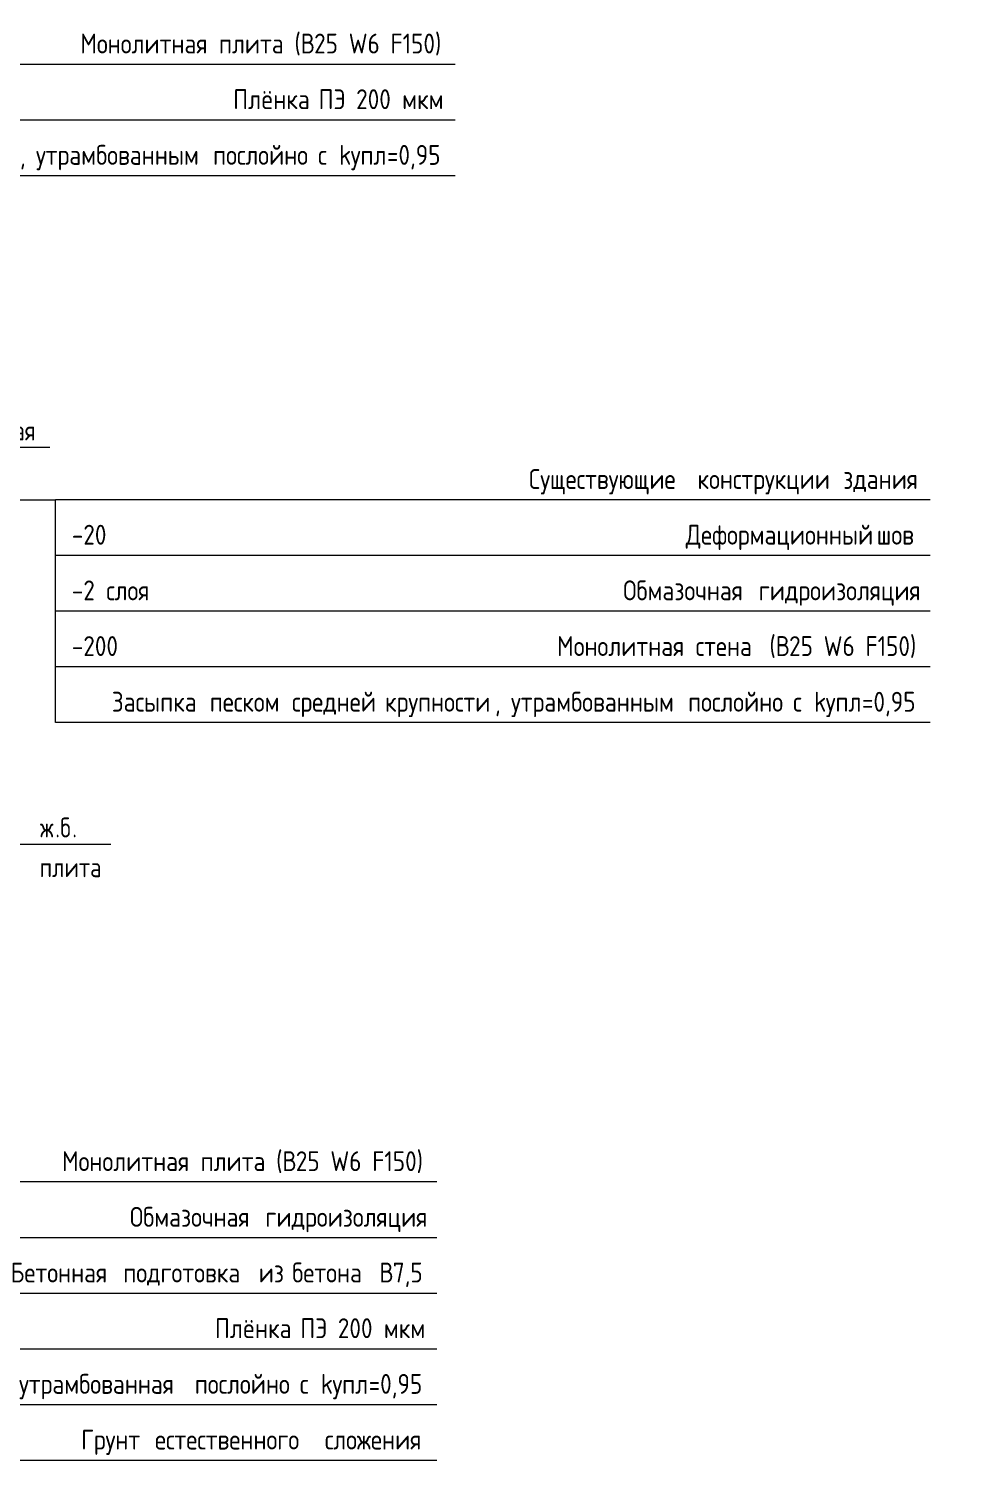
# Model space of a CAD drawing. Header units: millimetres. Extents: x -24808 to 10587, y -3433 to 75724.
# Drawn here: x -3846 to -935, y -3433 to 1067 of the extents above; entities that cross this region are included whole.
import ezdxf

# ---------------------------------------------------------------- set-up
doc = ezdxf.new("R2010")
doc.units = ezdxf.units.MM
doc.layers.add('AA_Vinoska', color=5, linetype='Continuous', lineweight=9)
doc.styles.add('GOST Common', font='GOST_Common.ttf', dxfattribs={"width": 0.85, "height": 62.5})
doc.styles.add('ISOCPEUR_3', font='isocpeur.ttf', dxfattribs={"width": 0.85, "height": 62.5})

# ---------------------------------------------------------------- blocks, each defined once
blk = doc.blocks.new('010_Текст с выноской - Текст 2 строки-3854856-Сечение 0')
at = {"layer": 'AA_Vinoska'}
blk.add_line((-20372.5, -1496.9), (-21122.5, -1496.9), dxfattribs=at)
blk = doc.blocks.new('010_Текст с выноской - Текст 2 строки-3693603-Сечение 0')
at = {"layer": 'AA_Vinoska'}
blk.add_line((-20564.2, -249.3), (-21014.2, -249.3), dxfattribs=at)
blk = doc.blocks.new('010_Флажок - Низ Фунд плита-3855273-Сечение 0')
at = {"layer": 'AA_Vinoska'}
for p, q in [((-22473.1, -1858), (-22535.6, -1966.2)), ((-22473.1, -1858), (-22410.6, -1966.2)), ((-22473.1, -1858), (-22473.1, -2558)), ((-22473.1, -2733), (-22473.1, -2558)), ((-19348.1, -2558), (-22473.1, -2558)), ((-19348.1, -2733), (-22473.1, -2733)), ((-22473.1, -2908), (-22473.1, -2733)), ((-22473.1, -3083), (-22473.1, -2908)), ((-19348.1, -2908), (-22473.1, -2908)), ((-22473.1, -3258), (-22473.1, -3083)), ((-19348.1, -3083), (-22473.1, -3083)), ((-22473.1, -3433), (-22473.1, -3258)), ((-19348.1, -3258), (-22473.1, -3258)), ((-19348.1, -3433), (-22473.1, -3433))]:
    blk.add_line(p, q, dxfattribs=at)
blk = doc.blocks.new('010_Флажок - Верх ПП-3855279-Сечение 0')
at = {"layer": 'AA_Vinoska'}
for p, q in [((-22415.6, 780), (-22415.6, 955)), ((-19290.6, 955), (-22415.6, 955)), ((-19290.6, 780), (-22415.6, 780)), ((-22415.6, 605), (-22415.6, 780)), ((-22415.6, -20), (-22415.6, 605)), ((-19290.6, 605), (-22415.6, 605)), ((-22415.6, -20), (-22478.1, 88.3)), ((-22415.6, -20), (-22353.1, 88.3))]:
    blk.add_line(p, q, dxfattribs=at)
blk = doc.blocks.new('010_Флажок - Бок Стена здание-3855285-Сечение 0')
at = {"layer": 'AA_Vinoska'}
for p, q in [((-21222.1, -413.9), (-21113.8, -351.4)), ((-21222.1, -413.9), (-21113.8, -476.4)), ((-21222.1, -413.9), (-20547.1, -413.9)), ((-20547.1, -588.9), (-20547.1, -413.9)), ((-17797.1, -413.9), (-20547.1, -413.9)), ((-17797.1, -588.9), (-20547.1, -588.9)), ((-20547.1, -763.9), (-20547.1, -588.9)), ((-20547.1, -938.9), (-20547.1, -763.9)), ((-17797.1, -763.9), (-20547.1, -763.9)), ((-20547.1, -1113.9), (-20547.1, -938.9)), ((-17797.1, -938.9), (-20547.1, -938.9)), ((-17797.1, -1113.9), (-20547.1, -1113.9))]:
    blk.add_line(p, q, dxfattribs=at)

msp = doc.modelspace()

# ---------------------------------------------------------------- block references
at = {"layer": 'AA_Vinoska'}
for name in ['010_Флажок - Верх ПП-3855279-Сечение 0', '010_Текст с выноской - Текст 2 строки-3693603-Сечение 0', '010_Флажок - Бок Стена здание-3855285-Сечение 0', '010_Текст с выноской - Текст 2 строки-3854856-Сечение 0', '010_Флажок - Низ Фунд плита-3855273-Сечение 0']:
    msp.add_blockref(name, (16785.2433, 0), dxfattribs=at)

# ---------------------------------------------------------------- texts
at = {"layer": 'AA_Vinoska', "char_height": 62.5, "attachment_point": 1, "style": 'GOST Common'}
for s, insert, width in [('Монолитная', (-4205.9174, -164.7856), 488.929164), ('\\fGOST Common|b0|i0|c204|p34|;\\W.85; ', (-3828.2591, -1412.3759), 22.146617), ('\\fGOST Common|b0|i0|c204|p34|;\\W.85;ж', (-3809.9863, -1412.3759), 57.921922), ('\\fGOST Common|b0|i0|c204|p34|;\\W.85;б', (-3746.7344, -1412.3759), 45.99682), ('\\fGOST Common|b0|i0|c204|p34|;\\W.85;.', (-3762.196, -1412.3759), 18.739445), ('\\fGOST Common|b0|i0|c204|p34|;\\W.85;.', (-3708.7832, -1412.3759), 18.739445), ('\\fGOST Common|b0|i0|c204|p34|;\\W.85; ', (-3829.6669, -1537.3759), 22.146617), ('плита', (-3811.3941, -1537.3759), 247.019961)]:
    msp.add_mtext(s, dxfattribs=dict(at, insert=insert, width=width))

# ---------------------------------------------------------------- next in the draw order: texts
at = {"layer": 'AA_Vinoska', "char_height": 62.5, "attachment_point": 1, "style": 'ISOCPEUR_3', "bg_fill": 3, "box_fill_scale": 1.25, "bg_fill_color": 256, "bg_fill_true_color": 13158600, "bg_fill_transparency": 0}
for s, insert, width in [('Монолитная', (-3683.588, 1051.5967), 488.929164), ('Плёнка', (-3202.913, 876.5967), 286.202437), ('крупности', (-4219.192, 701.5967), 419.082141), ('Существующие', (-2272.9536, -317.2572), 603.069422), ('-20', (-3710.2747, -492.2572), 137.990461), ('Деформационный', (-1779.7411, -492.2572), 688.248719), ('-2 ', (-3710.2747, -667.2572), 131.176117), ('Обмазочная', (-1976.5161, -667.2572), 477.004062), ('-200', (-3710.2747, -842.2572), 183.987281), ('Монолитная', (-2184.5536, -842.2572), 488.929164), ('Засыпка', (-3584.5036, -1017.2572), 333.902844), ('Монолитная', (-3741.1175, -2461.3692), 488.929164), ('Обмазочная', (-3527.555, -2636.3692), 477.004062), ('Бетонная', (-3902.83, -2811.3692), 390.12118), ('Плёнка', (-3260.4425, -2986.3692), 286.202437), ('крупности', (-4254.1766, -3161.3692), 419.082141), ('Грунт', (-3680.7675, -3336.3692), 241.909203)]:
    msp.add_mtext(s, dxfattribs=dict(at, insert=insert, width=width))

# ---------------------------------------------------------------- next in the draw order: texts
for s, insert, width in [('\\fISOCPEUR|b0|i0|c204|p34|;\\W.85; ', (-3280.1811, 1051.5967), 39.182477), ('\\fISOCPEUR|b0|i0|c204|p34|;\\W.85; ', (-2966.7723, 876.5967), 39.182477), (', ', (-3873.4147, 701.5967), 61.329094), ('\\fISOCPEUR|b0|i0|c204|p34|;\\W.85; ', (-1775.3716, -317.2572), 39.182477), ('\\fISOCPEUR|b0|i0|c204|p34|;\\W.85; ', (-1211.8792, -492.2572), 39.182477), ('слоя', (-3602.0436, -667.2572), 177.172937), ('\\fISOCPEUR|b0|i0|c204|p34|;\\W.85; ', (-1582.9484, -667.2572), 39.182477), ('\\fISOCPEUR|b0|i0|c204|p34|;\\W.85; ', (-1781.1467, -842.2572), 39.182477), ('\\fISOCPEUR|b0|i0|c204|p34|;\\W.85; ', (-3309.0062, -1017.2572), 39.182477), ('\\fISOCPEUR|b0|i0|c204|p34|;\\W.85; ', (-3337.7106, -2461.3692), 39.182477), ('\\fISOCPEUR|b0|i0|c204|p34|;\\W.85; ', (-3133.9873, -2636.3692), 39.182477), ('\\fISOCPEUR|b0|i0|c204|p34|;\\W.85; ', (-3580.9479, -2811.3692), 39.182477), ('\\fISOCPEUR|b0|i0|c204|p34|;\\W.85; ', (-3024.3019, -2986.3692), 39.182477), ('утрамбованная', (-3876.0705, -3161.3692), 630.326797), ('\\fISOCPEUR|b0|i0|c204|p34|;\\W.85; ', (-3481.1725, -3336.3692), 39.182477)]:
    msp.add_mtext(s, dxfattribs=dict(at, insert=insert, width=width))

# ---------------------------------------------------------------- next in the draw order: texts
for s, insert, width in [('плита', (-3247.8523, 1051.5967), 247.019961), ('ПЭ', (-2934.4436, 876.5967), 102.215156), ('утрамбованным', (-3822.8131, 701.5967), 635.437555), ('конструкции', (-1743.0428, -317.2572), 516.186539), ('шов', (-1179.5504, -492.2572), 149.915562), ('гидроизоляция', (-1550.6197, -667.2572), 599.66225), ('стена', (-1748.818, -842.2572), 240.205617), ('песком', (-3276.6775, -1017.2572), 274.277336), ('плита', (-3305.3818, -2461.3692), 247.019961), ('гидроизоляция', (-3101.6585, -2636.3692), 599.66225), ('подготовка', (-3548.6191, -2811.3692), 477.004062), ('ПЭ', (-2991.9731, -2986.3692), 102.215156), ('\\fISOCPEUR|b0|i0|c204|p34|;\\W.85; ', (-3355.9989, -3161.3692), 39.182477), ('естественного', (-3448.8437, -3336.3692), 608.18018)]:
    msp.add_mtext(s, dxfattribs=dict(at, insert=insert, width=width))

# ---------------------------------------------------------------- next in the draw order: texts
for s, insert, width in [(' (', (-3044.0404, 1051.5967), 64.736266), (' 200 ', (-2850.1076, 876.5967), 216.355414), ('\\fISOCPEUR|b0|i0|c204|p34|;\\W.85; ', (-3298.5247, 701.5967), 39.182477), ('\\fISOCPEUR|b0|i0|c204|p34|;\\W.85; ', (-1317.1463, -317.2572), 39.182477), (' (', (-1550.6285, -842.2572), 64.736266), ('\\fISOCPEUR|b0|i0|c204|p34|;\\W.85; ', (-3050.376, -1017.2572), 39.182477), (' (', (-3101.57, -2461.3692), 64.736266), ('\\fISOCPEUR|b0|i0|c204|p34|;\\W.85; ', (-3155.0514, -2811.3692), 39.182477), (' 200 ', (-2907.6372, -2986.3692), 216.355414), ('послойно', (-3323.6701, -3161.3692), 361.160219), ('\\fISOCPEUR|b0|i0|c204|p34|;\\W.85; ', (-2947.0449, -3336.3692), 39.182477)]:
    msp.add_mtext(s, dxfattribs=dict(at, insert=insert, width=width))

# ---------------------------------------------------------------- next in the draw order: texts
for s, insert, width in [('\\fISOCPEUR|b0|i0|c204|p34|;\\W.85;В', (-2990.6277, 1051.5967), 51.107578), ('мкм', (-2671.5966, 876.5967), 148.211977), ('послойно', (-3266.1959, 701.5967), 361.160219), ('здания', (-1284.8176, -317.2572), 277.684508), ('\\fISOCPEUR|b0|i0|c204|p34|;\\W.85;В', (-1497.2157, -842.2572), 51.107578), ('средней', (-3018.0473, -1017.2572), 315.163398), ('\\fISOCPEUR|b0|i0|c204|p34|;\\W.85;В', (-3048.1572, -2461.3692), 51.107578), ('из', (-3122.7226, -2811.3692), 88.586469), ('мкм', (-2729.1261, -2986.3692), 148.211977), ('\\fISOCPEUR|b0|i0|c204|p34|;\\W.85; ', (-3025.6831, -3161.3692), 39.182477), ('сложения', (-2914.7161, -3336.3692), 373.08532)]:
    msp.add_mtext(s, dxfattribs=dict(at, insert=insert, width=width))

# ---------------------------------------------------------------- next in the draw order: texts
for s, insert, width in [('25 W6 F150)', (-2948.4597, 1051.5967), 483.818406), ('\\fISOCPEUR|b0|i0|c204|p34|;\\W.85; ', (-2968.2089, 701.5967), 39.182477), ('25 W6 F150)', (-1455.0478, -842.2572), 483.818406), ('\\fISOCPEUR|b0|i0|c204|p34|;\\W.85; ', (-2758.0115, -1017.2572), 39.182477), ('25 W6 F150)', (-3005.9893, -2461.3692), 483.818406), ('\\fISOCPEUR|b0|i0|c204|p34|;\\W.85; ', (-3049.6314, -2811.3692), 39.182477), ('\\fISOCPEUR|b0|i0|c204|p34|;\\W.85;с', (-2993.3544, -3161.3692), 39.182477)]:
    msp.add_mtext(s, dxfattribs=dict(at, insert=insert, width=width))

# ---------------------------------------------------------------- next in the draw order: texts
for s, insert, width in [('\\fISOCPEUR|b0|i0|c204|p34|;\\W.85;с', (-2935.8802, 701.5967), 39.182477), ('крупности', (-2725.6827, -1017.2572), 419.082141), ('бетона', (-3017.3027, -2811.3692), 293.016781), (' k', (-2961.0256, -3161.3692), 85.179297)]:
    msp.add_mtext(s, dxfattribs=dict(at, insert=insert, width=width))

# ---------------------------------------------------------------- next in the draw order: texts
for s, insert, width in [(' k', (-2903.5514, 701.5967), 85.179297), (', ', (-2379.9053, -1017.2572), 61.329094), ('\\fISOCPEUR|b0|i0|c204|p34|;\\W.85; ', (-2775.5397, -2811.3692), 39.182477), ('упл', (-2890.7456, -3161.3692), 137.990461)]:
    msp.add_mtext(s, dxfattribs=dict(at, insert=insert, width=width))

# ---------------------------------------------------------------- next in the draw order: texts
for s, insert, width in [('упл', (-2833.2714, 701.5967), 137.990461), ('утрамбованным', (-2329.3038, -1017.2572), 635.437555), ('\\fISOCPEUR|b0|i0|c204|p34|;\\W.85;В', (-2743.2109, -2811.3692), 51.107578), ('=0,95', (-2776.8921, -3161.3692), 206.133898)]:
    msp.add_mtext(s, dxfattribs=dict(at, insert=insert, width=width))

# ---------------------------------------------------------------- next in the draw order: texts
for s, insert, width in [('=0,95', (-2719.4179, 701.5967), 206.133898), ('\\fISOCPEUR|b0|i0|c204|p34|;\\W.85; ', (-1805.0154, -1017.2572), 39.182477), ('7,5', (-2701.0429, -2811.3692), 114.140258)]:
    msp.add_mtext(s, dxfattribs=dict(at, insert=insert, width=width))

# ---------------------------------------------------------------- next in the draw order: texts
at = {"layer": 'AA_Vinoska', "insert": (-1772.6866, -1017.2572), "char_height": 62.5, "width": 361.160219, "attachment_point": 1, "style": 'ISOCPEUR_3', "bg_fill": 3, "box_fill_scale": 1.25, "bg_fill_color": 256, "bg_fill_true_color": 13158600, "bg_fill_transparency": 0}
msp.add_mtext('послойно', dxfattribs=at)

# ---------------------------------------------------------------- next in the draw order: texts
at = {"layer": 'AA_Vinoska', "insert": (-1474.6996, -1017.2572), "char_height": 62.5, "width": 39.182477, "attachment_point": 1, "style": 'ISOCPEUR_3', "bg_fill": 3, "box_fill_scale": 1.25, "bg_fill_color": 256, "bg_fill_true_color": 13158600, "bg_fill_transparency": 0}
msp.add_mtext('\\fISOCPEUR|b0|i0|c204|p34|;\\W.85; ', dxfattribs=at)

# ---------------------------------------------------------------- next in the draw order: texts
at = {"layer": 'AA_Vinoska', "insert": (-1442.3708, -1017.2572), "char_height": 62.5, "width": 39.182477, "attachment_point": 1, "style": 'ISOCPEUR_3', "bg_fill": 3, "box_fill_scale": 1.25, "bg_fill_color": 256, "bg_fill_true_color": 13158600, "bg_fill_transparency": 0}
msp.add_mtext('\\fISOCPEUR|b0|i0|c204|p34|;\\W.85;с', dxfattribs=at)

# ---------------------------------------------------------------- next in the draw order: texts
at = {"layer": 'AA_Vinoska', "insert": (-1410.042, -1017.2572), "char_height": 62.5, "width": 85.179297, "attachment_point": 1, "style": 'ISOCPEUR_3', "bg_fill": 3, "box_fill_scale": 1.25, "bg_fill_color": 256, "bg_fill_true_color": 13158600, "bg_fill_transparency": 0}
msp.add_mtext(' k', dxfattribs=at)

# ---------------------------------------------------------------- next in the draw order: texts
at = {"layer": 'AA_Vinoska', "insert": (-1339.7621, -1017.2572), "char_height": 62.5, "width": 137.990461, "attachment_point": 1, "style": 'ISOCPEUR_3', "bg_fill": 3, "box_fill_scale": 1.25, "bg_fill_color": 256, "bg_fill_true_color": 13158600, "bg_fill_transparency": 0}
msp.add_mtext('упл', dxfattribs=at)

# ---------------------------------------------------------------- next in the draw order: texts
at = {"layer": 'AA_Vinoska', "insert": (-1225.9086, -1017.2572), "char_height": 62.5, "width": 206.133898, "attachment_point": 1, "style": 'ISOCPEUR_3', "bg_fill": 3, "box_fill_scale": 1.25, "bg_fill_color": 256, "bg_fill_true_color": 13158600, "bg_fill_transparency": 0}
msp.add_mtext('=0,95', dxfattribs=at)

doc.saveas('drawing.dxf')
